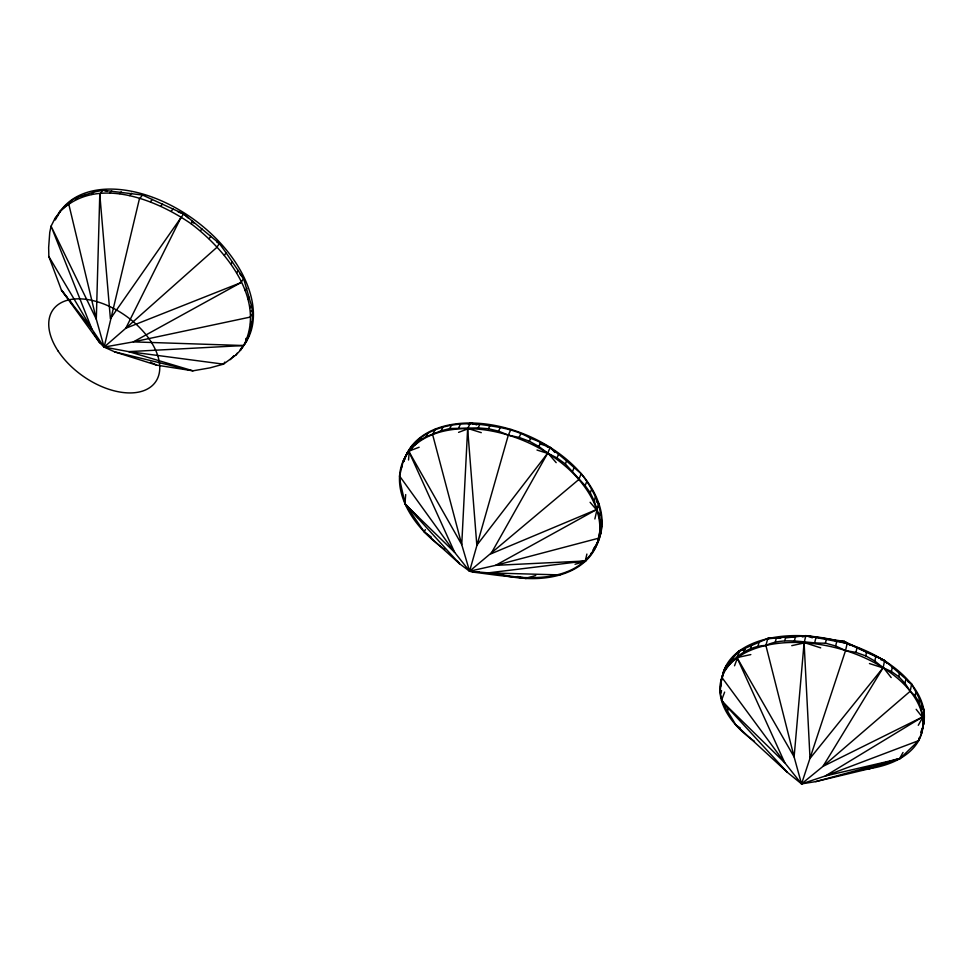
<?xml version="1.0" encoding="UTF-8"?>
<svg xmlns="http://www.w3.org/2000/svg" width="973" height="973" viewBox="0 0 973 973"><rect width="100%" height="100%" fill="white"/><g stroke="black" fill="none" stroke-linecap="round" stroke-linejoin="round"><path stroke-width="1.46" d="M597.313 543.335L600.195 530.176L600.329 522.696L599.137 515.787L594.089 500.73L590.246 492.739L585.126 485.624L565.349 463.951L557.006 457.918L547.69 453.163L538.896 446.498L529.336 441.231L519.12 437.436L508.32 435.126L498.541 431.148L488.446 428.74L478.108 427.901L449.818 428.521L441.122 430.796L426.028 436.731L419.862 440.283L414.133 445.22L405.741 455.887L403.138 461.494L399.575 476.052L400.207 481.769L405.242 504.245L424.252 531.878L459.524 563.72L469.57 571.212L473.365 572.173C511.36 576.709 569.777 589.346 594.612 548.894C609.876 524.033 597.604 494.466 581.197 473.644C565.289 460.424 550.852 444.795 530.589 438.409C515.106 428.971 497.398 426.806 479.786 424.386C452.676 421.406 418.645 428.959 405.741 455.887M107.419 191.377L103.016 190.222L99.781 194.211L96.303 319.205L104.135 347.081L114.753 351.91L156.689 365.143L192.946 370.822L209.973 367.867L223.462 364.157L235.904 355.048L240.404 350.329L246.388 341.389L250.742 329.336L252.08 321.649L252.81 312.953L251.435 305.571L243.603 278.533L226.113 252.846L219.424 243.554L183.751 213.951L142.508 195.038L103.016 190.222L93.578 192.168L78.01 197.093L72.014 200.037L60.399 210.91L54.78 218.828L51.083 226.174L49.757 232.34L48.65 247.604L48.857 256.544L61.445 290.149L99.623 342.678L104.135 347.081L128.691 351.63L223.462 364.157L224.812 362.09M476.259 424.556L470.409 422.939L467.636 428.655L461.737 544.612L469.57 571.212L488.264 572.878L526.284 578.461L517.612 576.503M720.519 686.829L721.893 677.451L725.955 666.432L739.115 650.925L767.794 638.458L805.899 635.661L844.345 641.414L884.627 660.497L911.616 683.983L919.412 698.59L923.888 709.718L923.608 723.839L921.431 733.46L918.658 740.635L899.964 758.624L815.739 781.611L801.533 783.885L787.279 772.27L735.71 724.897C729.045 711.993 716.675 699.429 721.407 683.776M923.012 727.074L924.18 717.32M405.692 494.564L404.95 503.576L418.22 517.77M408.538 459.998L409.28 450.973L419.144 447.252M411.847 448.468L412.102 445.464L416.322 443.858M721.893 677.451L784.749 762.723L801.533 783.885L823 766.359L883.107 667.733L884.627 660.497L847.203 643.384L805.899 635.661L804.099 642.752L794.114 756.921L801.533 783.885L825.299 775.98L918.658 740.635L919.193 737.753M721.796 680.018L723.888 670.592L725.955 666.432M114.753 351.91L192.946 370.822L128.691 351.63L243.7 345.537C266.821 299.976 225.772 249.891 191.109 223.754C154.902 198.784 95.074 175.091 58.964 212.637M923.389 721.565L922.55 716.967L923.888 709.718L921.978 707.444M921.431 733.46L923.608 723.839M815.739 781.611L869.959 768.585L899.964 758.624L825.299 775.98L922.55 716.967L921.285 708.879L922.076 704.622M921.285 708.879L918.804 701.849L919.412 698.59M918.804 701.849L915.094 695.926L915.909 691.669M915.094 695.926L910.217 691.244L905.06 683.338L905.899 679.081M905.06 683.338L898.772 676.709L899.417 673.462M898.772 676.709L891.426 671.492L892.302 667.247M870.543 765.763L869.959 768.585L864.352 768.22M891.426 671.492L883.107 667.733L874.824 661.02L875.736 656.799M874.824 661.02L865.751 655.899L866.457 652.676M865.751 655.899L855.96 652.396L856.909 648.176M586.889 554.063L585.223 561.372L575.031 564.279M594.868 518.986L596.863 510.217L590.088 502.287M598.456 507.334L599.125 504.403L596.169 500.949M855.96 652.396L845.549 650.56L835.661 645.987L836.658 641.791M724.776 670.458C733.764 657.055 749.161 645.78 765.885 645.452C784.895 636.378 805.486 643.652 825.396 643.153L826.174 639.966M814.839 642.071L815.873 637.911M794.406 640.806L795.476 636.658M784.761 640.611L785.588 637.461M775.238 642.168L776.345 638.057M758.028 646.108L759.159 642.022M403.844 461.202L407.505 452.457M750.597 648.419L751.472 645.306M743.615 652.348L744.771 648.286M727.634 711.008L728.205 708.976M778.035 762.808L787.279 772.27L721.662 700.986L784.749 762.723L737.133 657.845L739.115 650.925L743.384 649.733M732.414 660.594L733.581 656.544M728.29 664.814L729.191 661.725M720.786 693.348L721.552 690.672M720.884 681.514L723.888 670.592M801.533 783.885L845.549 650.56L847.203 643.384L844.345 641.414L835.26 640.964M738.519 653.576L739.553 650.803L745.391 649.514M724.63 692.107L721.504 700.414L729.397 709.451M734.53 665.775L737.656 657.456L750.815 654.586M590.72 554.78L591.633 552.396M600.195 530.176L601.582 526.563M594.612 548.894L598.687 539.735M601.01 532.292L598.76 538.166L495.598 565.349L469.57 571.212L454.634 552.348L399.575 476.052M600.329 522.696L601.423 519.837M560.107 574.909L488.264 572.878L585.673 560.959L586.573 558.636M599.137 515.787L600.536 512.175M585.673 560.959L495.598 565.349L596.631 509.536L598.93 503.649L596.911 501.448M594.089 500.73L595.5 497.118M590.246 492.739L591.377 489.881M585.126 485.624L586.585 482.012M581.197 473.644L578.813 479.519L469.57 571.212L508.32 435.126L510.971 429.348M55.266 219.959L60.399 210.91M572.659 471.187L574.143 467.587M565.349 463.951L566.541 461.105M557.006 457.918L558.526 454.33M596.631 509.536L490.915 553.856L547.69 453.163L550.207 447.325L540.149 443.907M538.896 446.498L540.465 442.91M529.336 441.231L530.589 438.409M519.12 437.436L520.725 433.873M498.541 431.148L500.195 427.609M488.446 428.74L489.76 425.943M478.108 427.901L479.786 424.386M425.323 529.653L424.252 531.878L431.282 537.072M458.684 427.804L460.399 424.301M449.818 428.521L451.18 425.773M188.239 218.013L183.751 213.951L180.71 218.037L125.809 328.242L104.135 347.081L91.936 329.178L48.857 256.544M441.122 430.796L442.861 427.317M435.454 428.935L432.62 434.59L461.737 544.612L408.879 451.484L411.749 445.877L414.693 445.184M426.028 436.731L427.779 433.265M419.862 440.283L421.248 437.558M403.138 461.494L404.525 458.794M401.083 468.244L402.25 465.958M414.133 445.22L415.897 441.778M903.017 752.47L899.393 758.94L893.457 759.864M918.281 725.299L922.635 717.539L916.165 709.305M247.276 338.336L248.833 335.928M240.404 350.329L246.388 341.389L245.828 338.482M230.248 359.657L233.921 355.656M249.562 331.161L250.742 329.336M235.904 355.048L237.084 353.235M250.499 324.07L252.08 321.649M249.842 307.991L251.435 305.571M248.224 299.149L249.429 297.324M245.196 290.696L246.814 288.276M142.508 195.038L139.358 199.076L104.135 347.081L133.35 341.888L240.793 282.693L243.603 278.533L239.869 273.924M236.646 272.866L238.288 270.458M231.185 263.683L232.438 261.859M180.71 218.037L110.399 318.779L99.781 194.211M224.435 255.242L226.113 252.846M592.812 550.171L595.695 546.048M209.11 238.689L210.813 236.293M200.596 230.662L201.91 228.862M191.109 223.754L192.849 221.382M171.272 211.238L173.06 208.867M161.165 205.777L162.527 203.989M547.69 453.163L476.831 545.221L467.636 428.655M150.487 201.703L152.311 199.356M129.689 195.597L131.537 193.262M119.813 193.627L121.211 191.863M109.803 193.165L111.676 190.842M883.107 667.733L810.023 758.417L804.099 642.752M91.693 194.466L93.578 192.168M83.787 196.205L85.21 194.466M72.014 200.037L68.742 203.989L96.303 319.205L51.083 226.174L91.936 329.178L61.445 290.149L67.307 297.629M76.125 199.38L78.01 197.093M63.622 207.687L65.519 205.388M54.78 218.828L56.665 216.553M240.015 350.049L241.961 347.92M922.55 716.967L823 766.359L910.217 691.244L911.616 683.983L907.821 681.562M240.793 282.693L125.809 328.242L216.505 247.689L219.424 243.554L216.894 242.143M468.341 424.082L471.151 423.012L476.952 424.812M458.575 432.365L468.427 428.643L481.282 432.657M535.746 575.505L525.554 578.412L522.708 577.488M802.287 636.938L806.666 635.965L812.37 637.802M791.767 645.658L804.926 642.788L820.701 647.86M786.233 637.826L805.899 635.661M479.105 571.942L473.365 572.173L471.163 570.287M780.553 638.045L767.794 638.458L780.565 638.02L767.794 638.458L765.885 645.452L794.114 756.921L737.133 657.845M243.7 345.537L133.35 341.888L250.085 317.113L252.81 312.953L251.107 310.582M825.396 643.153L835.661 645.987M546.546 446.498L550.9 447.848L554.841 452.469M536.999 450.037L548.419 453.6L556.179 462.661M880.954 659.816L885.235 661.19L887.084 663.537M869.448 663.537L883.776 668.147L891.183 677.561M178.168 211.956L183.751 213.951M150.401 362.199L156.689 365.143M844.345 641.414L850.293 645.415M735.71 724.897L740.429 728.132M191.608 221.053L193.858 223.085M922.088 708.21L923.924 710.558M68.183 298.747L72.561 304.367M457.821 561.312L459.524 563.72L405.242 504.245L454.634 552.348L408.879 451.484M93.335 332.973L99.623 342.678M721.978 679.324A103.43 60.387 14.5 0 1 839.504 641.426A103.43 60.387 14.5 0 1 920.701 732.219M403.868 461.543A105.145 67.417 24 0 1 530.99 437.023A105.145 67.417 24 0 1 593.919 548.298M444.697 549.453A105.485 67.307 24 0 1 438.178 432.644A105.485 67.307 24 0 1 594.381 503.661A105.485 67.307 24 0 1 499.927 574.557M754.513 741.353A103.783 60.265 14.5 0 1 756.386 648.115A103.783 60.265 14.5 0 1 908.6 689.273A103.783 60.265 14.5 0 1 859.682 769.789M57.443 216.018A113.622 71.187 36.3 0 1 194.016 219.57A113.622 71.187 36.3 0 1 240.635 349.003M58.222 351.192A62.686 36.95 35.1 0 0 154.148 383.715A62.686 36.95 35.1 0 0 100.389 302.749A62.686 36.95 35.1 0 0 58.222 351.192"/></g></svg>
